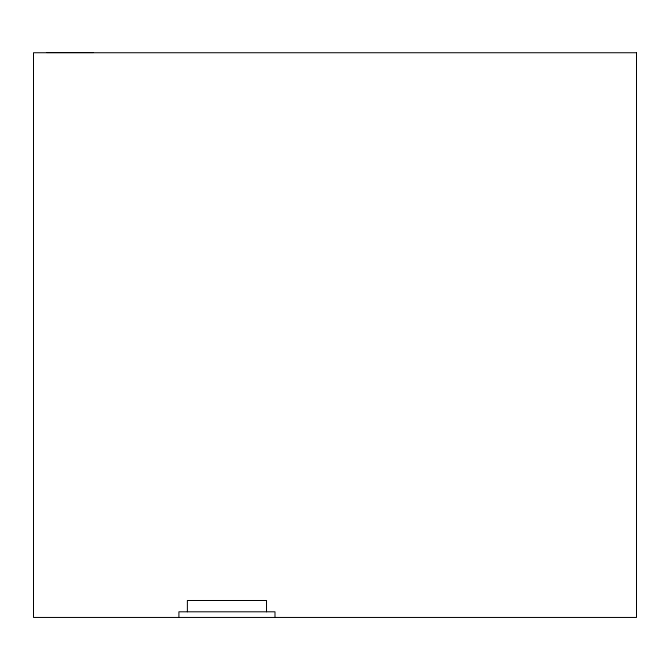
<?xml version="1.0" encoding="UTF-8"?>
<svg xmlns="http://www.w3.org/2000/svg" width="670" height="670" viewBox="0 0 670 670"><rect width="100%" height="100%" fill="white"/><g stroke="black" fill="none" stroke-linecap="round" stroke-linejoin="round"><path stroke-width="1" d="M47.059 52.545L93.214 52.545M274.993 617.455L274.993 611.802L178.907 611.802L178.907 617.455M266.518 611.802L266.518 600.496L187.382 600.496L187.382 611.802M636.5 52.737L33.5 52.737L33.5 617.455L636.5 617.455L636.5 52.737"/></g></svg>
